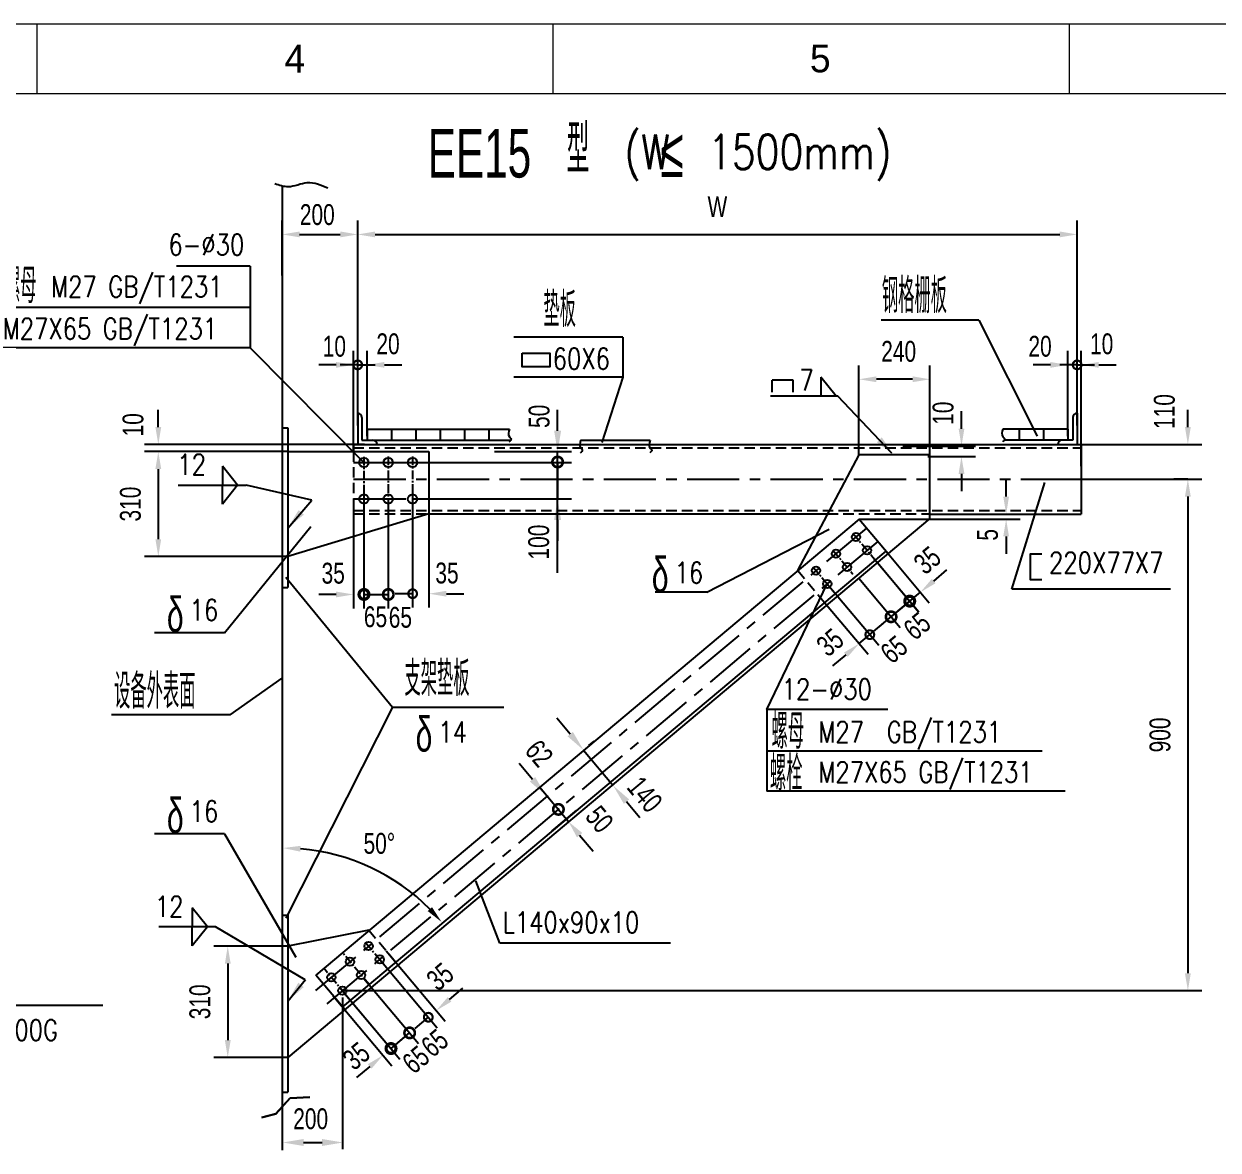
# Model space of a CAD drawing. Extents: x 148 to 221443, y -36682 to 6758.
# Drawn here: x 211011 to 214447, y -18608 to -15368 of the extents above; entities that cross this region are included whole.
import ezdxf
from ezdxf.enums import TextEntityAlignment as Align

# ---------------------------------------------------------------- set-up
doc = ezdxf.new("R2010")
doc.units = 0
doc.header["$LTSCALE"] = 10
doc.header["$MEASUREMENT"] = 0
doc.linetypes.add('CENTERX2', pattern=[4, 2.5, -0.5, 0.5, -0.5])
doc.linetypes.add('HIDDENX2', pattern=[0.75, 0.5, -0.25])
for name, color, linetype in [('2', 4, 'Continuous'), ('CENTER', 1, 'CENTERX2'), ('HIDDEN', 7, 'HIDDENX2'), ('RED', 7, 'Continuous'), ('WHITE', 7, 'Continuous')]:
    doc.layers.add(name, color=color, linetype=linetype)
doc.layers.add('2（细实线）', color=3, linetype='Continuous', lineweight=20)
doc.layers.add('图框层', color=7, linetype='Continuous', lineweight=15)
doc.styles.add('HZ', font='ROMS.SHX', dxfattribs={"width": 0.75, "bigfont": 'GBCBIG.SHX'})
doc.styles.get("Standard").update_dxf_attribs({"font": 'wison_e.shx', "width": 0.75, "bigfont": 'wison_c.shx'})
doc.styles.add('XW', font='ROMANS.shx', dxfattribs={"width": 0.85})
doc.dimstyles.new('DIM1', dxfattribs={"dimscale": 20, "dimtxt": 3, "dimasz": 2.5, "dimexe": 2, "dimexo": 0, "dimgap": 1, "dimtad": 0, "dimdec": 0, "dimzin": 0, "dimdsep": 46, "dimtxsty": 'Standard', "dimcen": 2, "dimclrd": 3, "dimclre": 3, "dimclrt": 3, "dimadec": 0, "dimazin": 0, "dimtfac": 0.666667, "dimtdec": 0, "dimtofl": 0, "dimtmove": 2, "dimatfit": 1, "dimfxl": 2, "dimtvp": 1.333333, "dimtolj": 1, "dimtzin": 0, "dimarcsym": 0})

# ---------------------------------------------------------------- blocks, each defined once
blk = doc.blocks.new('*D1814')
at = {"layer": '2', "color": 3, "linetype": 'Continuous', "lineweight": -2}
for p, q in [((213708.7, -16532.9), (213708.7, -16482.9)), ((213540.2, -16582.9), (213748.7, -16582.9)), ((213612.3, -16612.9), (213748.7, -16612.9)), ((213708.7, -16662.9), (213708.7, -16712.9))]:
    blk.add_line(p, q, dxfattribs=at)
at = {"layer": '2', "color": 3}
for points in [[(213700.4, -16532.9), (213717.1, -16532.9), (213708.7, -16582.9)], [(213717.1, -16662.9), (213700.4, -16662.9), (213708.7, -16612.9)]]:
    blk.add_solid(points, dxfattribs=at)
at = {"layer": 'Defpoints', "color": 0}
for p in [(213540.2, -16582.9), (213708.7, -16582.9), (213612.3, -16612.9)]:
    blk.add_point(p, dxfattribs=at)
at = {"layer": '2', "color": 3, "insert": (213656, -16488.3), "char_height": 60, "attachment_point": 5, "rotation": 90}
blk.add_mtext('\\A1;10', dxfattribs=at)
blk = doc.blocks.new('*D1815')
at = {"layer": '2', "color": 3, "linetype": 'Continuous', "lineweight": -2}
for p, q in [((213837.2, -16728.3), (213837.2, -16678.3)), ((213413.8, -16792.8), (213877.2, -16792.8)), ((213617.8, -16778.3), (213877.2, -16778.3)), ((213837.2, -16842.8), (213837.2, -16892.8))]:
    blk.add_line(p, q, dxfattribs=at)
at = {"layer": '2', "color": 3}
for points in [[(213828.9, -16728.3), (213845.5, -16728.3), (213837.2, -16778.3)], [(213845.5, -16842.8), (213828.9, -16842.8), (213837.2, -16792.8)]]:
    blk.add_solid(points, dxfattribs=at)
at = {"layer": 'Defpoints', "color": 0}
for p in [(213413.8, -16792.8), (213617.8, -16778.3), (213837.2, -16778.3)]:
    blk.add_point(p, dxfattribs=at)
at = {"layer": '2', "color": 3, "insert": (213783.8, -16838.3), "char_height": 60, "attachment_point": 5, "rotation": 90}
blk.add_mtext('\\A1;5', dxfattribs=at)
blk = doc.blocks.new('_DotSmall')
at = {"layer": 'WHITE', "color": 0, "const_width": 0.5}
blk.add_lwpolyline([(-0.0625, 0, 1), (0.0625, 0, 1)], format="xyb", close=True, dxfattribs=at)
blk = doc.blocks.new('*D1816')
at = {"layer": '2', "color": 3, "linetype": 'Continuous', "lineweight": -2}
for p, q in [((213453.9, -16902.8), (213585.5, -17059.6)), ((213491, -16884.7), (213616.1, -17033.9)), ((213628.7, -16971.1), (213667, -16939)), ((213559.8, -17029), (213521.5, -17061.1))]:
    blk.add_line(p, q, dxfattribs=at)
at = {"layer": '2', "color": 3}
blk.add_solid([(213623.4, -16964.8), (213634.1, -16977.5), (213590.4, -17003.3)], dxfattribs=at)
at = {"layer": 'Defpoints', "color": 0}
for p in [(213453.9, -16902.8), (213491, -16884.7), (213590.4, -17003.3)]:
    blk.add_point(p, dxfattribs=at)
at = {"layer": '2', "color": 3, "lineweight": -2, "xscale": 50, "yscale": 50, "zscale": 50, "rotation": 39.99999999978613}
blk.add_blockref('_DotSmall', (213559.8, -17029), dxfattribs=at)
at = {"layer": '2', "color": 3, "insert": (213610.6, -16911.5), "char_height": 60, "attachment_point": 5, "rotation": 40}
blk.add_mtext('\\A1;35', dxfattribs=at)
blk = doc.blocks.new('*D1817')
at = {"layer": '2', "color": 3, "linetype": 'Continuous', "lineweight": -2}
for p, q in [((211971.4, -16523.3), (211971.4, -15934)), ((214041.5, -16523.3), (214041.5, -15934)), ((212021.4, -15974), (213991.5, -15974))]:
    blk.add_line(p, q, dxfattribs=at)
at = {"layer": '2', "color": 3}
for points in [[(212021.4, -15965.6), (212021.4, -15982.3), (211971.4, -15974)], [(213991.5, -15982.3), (213991.5, -15965.6), (214041.5, -15974)]]:
    blk.add_solid(points, dxfattribs=at)
at = {"layer": 'Defpoints', "color": 0}
for p in [(214041.5, -15974), (211971.4, -16523.3), (214041.5, -16523.3)]:
    blk.add_point(p, dxfattribs=at)
at = {"layer": '2', "color": 3, "insert": (213006.4, -15894), "char_height": 60, "attachment_point": 5}
blk.add_mtext('\\A1;W', dxfattribs=at)
blk = doc.blocks.new('*D1818')
at = {"color": 3, "linetype": 'Continuous', "lineweight": -2}
for p, q in [((212129.4, -16710.8), (212129.4, -17047.6)), ((212176.5, -16778.1), (212176.5, -17047.6)), ((212129.4, -17007.6), (212079.4, -17007.6)), ((212226.5, -17007.6), (212276.5, -17007.6))]:
    blk.add_line(p, q, dxfattribs=at)
at = {"color": 3}
blk.add_solid([(212226.5, -16999.3), (212226.5, -17015.9), (212176.5, -17007.6)], dxfattribs=at)
at = {"layer": 'Defpoints', "color": 0}
for p in [(212129.4, -16710.8), (212176.5, -16778.1), (212176.5, -17007.6)]:
    blk.add_point(p, dxfattribs=at)
at = {"color": 3, "lineweight": -2, "xscale": 50, "yscale": 50, "zscale": 50}
blk.add_blockref('_DotSmall', (212129.4, -17007.6), dxfattribs=at)
at = {"color": 3, "insert": (212228.3, -16948.5), "char_height": 60, "attachment_point": 5}
blk.add_mtext('\\A1;35', dxfattribs=at)
blk = doc.blocks.new('*D1819')
at = {"color": 3, "linetype": 'Continuous', "lineweight": -2}
for p, q in [((211989.4, -16713.7), (211989.4, -17049.8)), ((211959.4, -16738.3), (211959.4, -17049.8)), ((211909.4, -17009.8), (211859.4, -17009.8)), ((211989.4, -17009.8), (212039.4, -17009.8))]:
    blk.add_line(p, q, dxfattribs=at)
at = {"color": 3}
blk.add_solid([(211909.4, -17018.1), (211909.4, -17001.4), (211959.4, -17009.8)], dxfattribs=at)
at = {"layer": 'Defpoints', "color": 0}
for p in [(211989.4, -16713.7), (211959.4, -16738.3), (211989.4, -17009.8)]:
    blk.add_point(p, dxfattribs=at)
at = {"color": 3, "lineweight": -2, "xscale": 50, "yscale": 50, "zscale": 50, "rotation": 180}
blk.add_blockref('_DotSmall', (211989.4, -17009.8), dxfattribs=at)
at = {"color": 3, "insert": (211900.9, -16949), "char_height": 60, "attachment_point": 5}
blk.add_mtext('\\A1;35', dxfattribs=at)
blk = doc.blocks.new('*D1820')
at = {"color": 3, "lineweight": -2}
for p, q in [((211397.6, -16528.3), (211397.6, -16478.3)), ((211990.5, -16578.3), (211357.6, -16578.3)), ((211754, -16598.9), (211357.6, -16598.9)), ((211397.6, -16648.9), (211397.6, -16698.9))]:
    blk.add_line(p, q, dxfattribs=at)
at = {"color": 3}
for points in [[(211389.3, -16528.3), (211406, -16528.3), (211397.6, -16578.3)], [(211406, -16648.9), (211389.3, -16648.9), (211397.6, -16598.9)]]:
    blk.add_solid(points, dxfattribs=at)
at = {"layer": 'Defpoints', "color": 0}
for p in [(211397.6, -16578.3), (211990.5, -16578.3), (211754, -16598.9)]:
    blk.add_point(p, dxfattribs=at)
at = {"color": 3, "insert": (211325.1, -16521.7), "char_height": 60, "attachment_point": 5, "rotation": 90}
blk.add_mtext('\\A1;10', dxfattribs=at)
blk = doc.blocks.new('*D1821')
at = {"color": 3, "linetype": 'Continuous', "lineweight": -2}
for p, q in [((211770, -16598.9), (211357.6, -16598.9)), ((211397.6, -16648.9), (211397.6, -16850.7)), ((211770, -16900.7), (211357.6, -16900.7))]:
    blk.add_line(p, q, dxfattribs=at)
at = {"color": 3}
for points in [[(211406, -16648.9), (211389.3, -16648.9), (211397.6, -16598.9)], [(211389.3, -16850.7), (211406, -16850.7), (211397.6, -16900.7)]]:
    blk.add_solid(points, dxfattribs=at)
at = {"layer": 'Defpoints', "color": 0}
for p in [(211770, -16598.9), (211397.6, -16900.7), (211770, -16900.7)]:
    blk.add_point(p, dxfattribs=at)
at = {"color": 3, "insert": (211317.6, -16749.8), "char_height": 60, "attachment_point": 5, "rotation": 90}
blk.add_mtext('\\A1;310', dxfattribs=at)
blk = doc.blocks.new('*D1822')
at = {"color": 3, "lineweight": -2}
blk.add_arc((211756.6, -18334.5), 595.3, 44.8141, 85.1859, dxfattribs=at)
at = {"color": 3}
for points in [[(211806.9, -17733), (211806.2, -17749.7), (211756.6, -17739.3)], [(212172.7, -17920.6), (212185.1, -17909.3), (212212.6, -17951.9)]]:
    blk.add_solid(points, dxfattribs=at)
at = {"layer": 'Defpoints', "color": 0}
for p in [(211756.6, -16304.6), (213090.1, -17215.6), (212083.7, -17837.2), (211940.5, -18180.2), (211756.6, -18445)]:
    blk.add_point(p, dxfattribs=at)
at = {"color": 3, "insert": (212033.7, -17726.2), "char_height": 60, "attachment_point": 5, "rotation": 0.1}
blk.add_mtext('\\A1;50%%d', dxfattribs=at)
blk = doc.blocks.new('*D1823')
at = {"layer": '2', "color": 3, "linetype": 'Continuous', "lineweight": -2}
for p, q in [((213322.3, -16979.3), (213470.6, -17156)), ((213314.8, -17032.6), (213439.9, -17181.8)), ((213444.9, -17125.4), (213483.2, -17093.3)), ((213375.9, -17183.3), (213337.6, -17215.4))]:
    blk.add_line(p, q, dxfattribs=at)
at = {"layer": '2', "color": 3}
blk.add_solid([(213381.3, -17189.6), (213370.6, -17176.9), (213414.2, -17151.1)], dxfattribs=at)
at = {"layer": 'Defpoints', "color": 0}
for p in [(213322.3, -16979.3), (213314.8, -17032.6), (213444.9, -17125.4)]:
    blk.add_point(p, dxfattribs=at)
at = {"layer": '2', "color": 3, "lineweight": -2, "xscale": 50, "yscale": 50, "zscale": 50, "rotation": 219.9999999997764}
blk.add_blockref('_DotSmall', (213444.9, -17125.4), dxfattribs=at)
at = {"layer": '2', "color": 3, "insert": (213330.8, -17147.9), "char_height": 60, "attachment_point": 5, "rotation": 40}
blk.add_mtext('\\A1;35', dxfattribs=at)
blk = doc.blocks.new('*D1824')
at = {"color": 3, "lineweight": -2}
for p, q in [((211754, -16091.9), (211754, -15934)), ((211971.4, -16523.3), (211971.4, -15934)), ((211804, -15974), (211921.4, -15974))]:
    blk.add_line(p, q, dxfattribs=at)
at = {"color": 3}
for points in [[(211804, -15965.6), (211804, -15982.3), (211754, -15974)], [(211921.4, -15982.3), (211921.4, -15965.6), (211971.4, -15974)]]:
    blk.add_solid(points, dxfattribs=at)
at = {"layer": 'Defpoints', "color": 0}
for p in [(211971.4, -15974), (211754, -16091.9), (211971.4, -16523.3)]:
    blk.add_point(p, dxfattribs=at)
at = {"color": 3, "insert": (211855.1, -15917.3), "char_height": 60, "attachment_point": 5}
blk.add_mtext('\\A1;200', dxfattribs=at)
blk = doc.blocks.new('*D1825')
at = {"color": 3, "lineweight": -2}
for p, q in [((211971.4, -16503.3), (211971.4, -16309.3)), ((211998.4, -16554.3), (211998.4, -16309.3)), ((211971.4, -16349.3), (211921.4, -16349.3)), ((212048.4, -16349.3), (212098.4, -16349.3))]:
    blk.add_line(p, q, dxfattribs=at)
at = {"color": 3}
blk.add_solid([(212048.4, -16341), (212048.4, -16357.6), (211998.4, -16349.3)], dxfattribs=at)
at = {"layer": 'Defpoints', "color": 0}
for p in [(211971.4, -16349.3), (211971.4, -16503.3), (211998.4, -16554.3)]:
    blk.add_point(p, dxfattribs=at)
at = {"color": 3, "lineweight": -2, "xscale": 50, "yscale": 50, "zscale": 50}
blk.add_blockref('_DotSmall', (211971.4, -16349.3), dxfattribs=at)
at = {"color": 3, "insert": (212058.7, -16289.1), "char_height": 60, "attachment_point": 5}
blk.add_mtext('\\A1;20', dxfattribs=at)
blk = doc.blocks.new('*D1826')
at = {"color": 3, "lineweight": -2}
for p, q in [((211959.4, -16598.9), (211959.4, -16309.3)), ((211971.4, -16503.3), (211971.4, -16309.3)), ((211909.4, -16349.3), (211859.4, -16349.3)), ((211971.4, -16349.3), (212021.4, -16349.3))]:
    blk.add_line(p, q, dxfattribs=at)
at = {"color": 3}
blk.add_solid([(211909.4, -16357.6), (211909.4, -16341), (211959.4, -16349.3)], dxfattribs=at)
at = {"layer": 'Defpoints', "color": 0}
for p in [(211971.4, -16349.3), (211971.4, -16503.3), (211959.4, -16598.9)]:
    blk.add_point(p, dxfattribs=at)
at = {"color": 3, "lineweight": -2, "xscale": 50, "yscale": 50, "zscale": 50, "rotation": 180}
blk.add_blockref('_DotSmall', (211971.4, -16349.3), dxfattribs=at)
at = {"color": 3, "insert": (211904.2, -16296.1), "char_height": 60, "attachment_point": 5}
blk.add_mtext('\\A1;10', dxfattribs=at)
blk = doc.blocks.new('*D1827')
at = {"layer": '2', "color": 3, "linetype": 'Continuous', "lineweight": -2}
for p, q in [((213413.8, -16608.3), (213413.8, -16350.7)), ((213617.8, -16608.3), (213617.8, -16350.7)), ((213567.8, -16390.7), (213463.8, -16390.7))]:
    blk.add_line(p, q, dxfattribs=at)
at = {"layer": '2', "color": 3}
for points in [[(213463.8, -16382.4), (213463.8, -16399), (213413.8, -16390.7)], [(213567.8, -16399), (213567.8, -16382.4), (213617.8, -16390.7)]]:
    blk.add_solid(points, dxfattribs=at)
at = {"layer": 'Defpoints', "color": 0}
for p in [(213413.8, -16390.7), (213413.8, -16608.3), (213617.8, -16608.3)]:
    blk.add_point(p, dxfattribs=at)
at = {"layer": '2', "color": 3, "insert": (213528, -16310.7), "char_height": 60, "attachment_point": 5}
blk.add_mtext('\\A1;240', dxfattribs=at)
blk = doc.blocks.new('*D1828')
at = {"color": 3, "lineweight": -2}
for p, q in [((214360.1, -16528.3), (214360.1, -16478.3)), ((214013.2, -16578.3), (214400.1, -16578.3)), ((214017.3, -16678.3), (214400.1, -16678.3)), ((214360.1, -16728.3), (214360.1, -16778.3))]:
    blk.add_line(p, q, dxfattribs=at)
at = {"color": 3}
for points in [[(214351.7, -16528.3), (214368.4, -16528.3), (214360.1, -16578.3)], [(214368.4, -16728.3), (214351.7, -16728.3), (214360.1, -16678.3)]]:
    blk.add_solid(points, dxfattribs=at)
at = {"layer": 'Defpoints', "color": 0}
for p in [(214013.2, -16578.3), (214017.3, -16678.3), (214360.1, -16678.3)]:
    blk.add_point(p, dxfattribs=at)
at = {"color": 3, "insert": (214292.7, -16483.5), "char_height": 60, "attachment_point": 5, "rotation": 90}
blk.add_mtext('\\A1;110', dxfattribs=at)
blk = doc.blocks.new('*D1829')
at = {"color": 3, "lineweight": -2}
for p, q in [((214041.5, -16503.3), (214041.5, -16309.3)), ((214053.5, -16640.8), (214053.5, -16309.3)), ((214041.5, -16349.3), (213991.5, -16349.3)), ((214103.5, -16349.3), (214153.5, -16349.3))]:
    blk.add_line(p, q, dxfattribs=at)
at = {"color": 3}
blk.add_solid([(214103.5, -16341), (214103.5, -16357.6), (214053.5, -16349.3)], dxfattribs=at)
at = {"layer": 'Defpoints', "color": 0}
for p in [(214041.5, -16349.3), (214041.5, -16503.3), (214053.5, -16640.8)]:
    blk.add_point(p, dxfattribs=at)
at = {"color": 3, "lineweight": -2, "xscale": 50, "yscale": 50, "zscale": 50}
blk.add_blockref('_DotSmall', (214041.5, -16349.3), dxfattribs=at)
at = {"color": 3, "insert": (214112, -16289.1), "char_height": 60, "attachment_point": 5}
blk.add_mtext('\\A1;10', dxfattribs=at)
blk = doc.blocks.new('*D1830')
at = {"color": 3, "lineweight": -2}
for p, q in [((214014.5, -16554.3), (214014.5, -16309.3)), ((214041.5, -16503.3), (214041.5, -16309.3)), ((213964.5, -16349.3), (213914.5, -16349.3)), ((214041.5, -16349.3), (214091.5, -16349.3))]:
    blk.add_line(p, q, dxfattribs=at)
at = {"color": 3}
blk.add_solid([(213964.5, -16357.6), (213964.5, -16341), (214014.5, -16349.3)], dxfattribs=at)
at = {"layer": 'Defpoints', "color": 0}
for p in [(214041.5, -16349.3), (214041.5, -16503.3), (214014.5, -16554.3)]:
    blk.add_point(p, dxfattribs=at)
at = {"color": 3, "lineweight": -2, "xscale": 50, "yscale": 50, "zscale": 50, "rotation": 180}
blk.add_blockref('_DotSmall', (214041.5, -16349.3), dxfattribs=at)
at = {"color": 3, "insert": (213934.8, -16296.1), "char_height": 60, "attachment_point": 5}
blk.add_mtext('\\A1;20', dxfattribs=at)
blk = doc.blocks.new('*D1831')
at = {"color": 3, "lineweight": -2}
for p, q in [((214360.1, -16678.3), (214320.1, -16678.3)), ((214360.1, -16728.3), (214360.1, -18099.6)), ((211927.5, -18149.6), (214400.1, -18149.6))]:
    blk.add_line(p, q, dxfattribs=at)
at = {"color": 3}
for points in [[(214368.4, -16728.3), (214351.7, -16728.3), (214360.1, -16678.3)], [(214351.7, -18099.6), (214368.4, -18099.6), (214360.1, -18149.6)]]:
    blk.add_solid(points, dxfattribs=at)
at = {"layer": 'Defpoints', "color": 0}
for p in [(214360.1, -16678.3), (211927.5, -18149.6), (214360.1, -18149.6)]:
    blk.add_point(p, dxfattribs=at)
at = {"color": 3, "insert": (214280.1, -17413.9), "char_height": 60, "attachment_point": 5, "rotation": 90}
blk.add_mtext('\\A1;900', dxfattribs=at)
blk = doc.blocks.new('*D1832')
at = {"color": 3, "lineweight": -2}
for p, q in [((211899.9, -18163.4), (212070, -18366)), ((211922.9, -18144.1), (212092.9, -18346.7)), ((212067.2, -18316.1), (212105.5, -18283.9)), ((212005.9, -18367.5), (211967.6, -18399.6))]:
    blk.add_line(p, q, dxfattribs=at)
at = {"color": 3}
blk.add_solid([(212011.3, -18373.9), (212000.6, -18361.1), (212044.2, -18335.4)], dxfattribs=at)
at = {"layer": 'Defpoints', "color": 0}
for p in [(211899.9, -18163.4), (211922.9, -18144.1), (212067.2, -18316.1)]:
    blk.add_point(p, dxfattribs=at)
at = {"color": 3, "lineweight": -2, "xscale": 50, "yscale": 50, "zscale": 50, "rotation": 219.9999999997854}
blk.add_blockref('_DotSmall', (212067.2, -18316.1), dxfattribs=at)
at = {"color": 3, "insert": (211967.7, -18337.7), "char_height": 60, "attachment_point": 5, "rotation": 40}
blk.add_mtext('\\A1;35', dxfattribs=at)
blk = doc.blocks.new('*D1833')
at = {"color": 3, "lineweight": -2}
for p, q in [((212053.1, -18034.8), (212223.2, -18237.4)), ((212030.1, -18054.1), (212200.2, -18256.7)), ((212235.8, -18174.7), (212274.1, -18142.5)), ((212174.5, -18226.1), (212136.2, -18258.2))]:
    blk.add_line(p, q, dxfattribs=at)
at = {"color": 3}
blk.add_solid([(212230.4, -18168.3), (212241.1, -18181.1), (212197.5, -18206.8)], dxfattribs=at)
at = {"layer": 'Defpoints', "color": 0}
for p in [(212053.1, -18034.8), (212030.1, -18054.1), (212197.5, -18206.8)]:
    blk.add_point(p, dxfattribs=at)
at = {"color": 3, "lineweight": -2, "xscale": 50, "yscale": 50, "zscale": 50, "rotation": 39.99999999980513}
blk.add_blockref('_DotSmall', (212174.5, -18226.1), dxfattribs=at)
at = {"color": 3, "insert": (212208.6, -18109.4), "char_height": 60, "attachment_point": 5, "rotation": 40}
blk.add_mtext('\\A1;35', dxfattribs=at)
blk = doc.blocks.new('*D1834')
at = {"color": 3, "lineweight": -2}
for p, q in [((211770, -18021.7), (211557.5, -18021.7)), ((211597.5, -18071.7), (211597.5, -18291.9)), ((211770, -18341.9), (211557.5, -18341.9))]:
    blk.add_line(p, q, dxfattribs=at)
at = {"color": 3}
for points in [[(211605.9, -18071.7), (211589.2, -18071.7), (211597.5, -18021.7)], [(211589.2, -18291.9), (211605.9, -18291.9), (211597.5, -18341.9)]]:
    blk.add_solid(points, dxfattribs=at)
at = {"layer": 'Defpoints', "color": 0}
for p in [(211770, -18021.7), (211597.5, -18341.9), (211770, -18341.9)]:
    blk.add_point(p, dxfattribs=at)
at = {"color": 3, "insert": (211517.5, -18181.8), "char_height": 60, "attachment_point": 5, "rotation": 90}
blk.add_mtext('\\A1;310', dxfattribs=at)
blk = doc.blocks.new('1.25A2')
at = {"layer": '图框层', "ltscale": 10}
for p, q in [((14570.48, 9283.89), (15312.98, 9283.89)), ((14793.23, 9283.89), (14793.23, 9273.89)), ((14867.48, 9283.89), (14867.48, 9273.89)), ((14941.73, 9283.89), (14941.73, 9273.89)), ((14595.48, 9273.89), (15302.98, 9273.89))]:
    blk.add_line(p, q, dxfattribs=at)
at = {"style": 'HZ'}
for s, p in [('4', (14830.36, 9278.89)), ('5', (14905.94, 9278.89))]:
    blk.add_text(s, height=4, dxfattribs=at).set_placement(p, align=Align.MIDDLE)

msp = doc.modelspace()

# ---------------------------------------------------------------- linework, layer by layer
for p, q in [((211753.957, -15834.0579), (211753.957, -18438.6752)), ((213758.3807, -16220.8341), (213926.7441, -16554.2873)), ((212734.5997, -16269.2597), (212734.5997, -16384.839)), ((212734.5997, -16384.839), (212673.6403, -16572.1801)), ((212546.5756, -16947.6277), (212546.5756, -16598.8504)), ((213853.5112, -16994.726), (213948.5982, -16688.1177)), ((212976.1124, -17003.4921), (213328.0084, -16821.6112)), ((211764.5262, -16960.0523), (212071.576, -17333.7267)), ((212976.1124, -17003.4921), (212827.2417, -17003.4921)), ((213148.7873, -17341.1239), (213322.2636, -16979.2947)), ((213414.2246, -17151.1185), (213590.4148, -17003.2773)), ((214310.1319, -16994.726), (213853.5112, -16994.726)), ((212071.576, -17333.7267), (211764.3887, -17940.8138)), ((212071.576, -17333.7267), (212391.8143, -17333.7267)), ((213496.7902, -17341.1239), (213148.7873, -17341.1239)), ((213148.7873, -17341.1239), (213148.7873, -17575.9613)), ((213940.6579, -17460.382), (213149.3098, -17460.382)), ((214006.6878, -17575.9613), (213148.7873, -17575.9613)), ((211588.3856, -17698.7501), (211386.8541, -17698.7501)), ((211588.3856, -17698.7501), (211793.5558, -18053.1338)), ((211561.8116, -17966.191), (211398.9363, -17966.191)), ((211820.3123, -18118.3374), (211561.8116, -17966.191)), ((211770.3202, -18179.4239), (211820.7515, -18117.8007)), ((211989.3797, -18114.406), (212146.5608, -18301.7271)), ((211927.5389, -18169.6076), (211927.5389, -18605.4278)), ((211935.7566, -18159.4011), (212092.9377, -18346.7222)), ((210550.437, -18191.4935), (211238.507, -18191.4935)), ((212067.2262, -18316.0804), (212120.8493, -18271.0853)), ((211753.957, -18349.2008), (211753.957, -18608.3218)), ((211735.9523, -18502.7325), (211776.7563, -18458.0161)), ((211736.4903, -18503.6265), (211777.2161, -18458.9959)), ((211776.7563, -18458.0161), (211833.3554, -18455.3857)), ((211777.2161, -18458.9959), (211833.4018, -18456.3847)), ((211695.1483, -18513.254), (211735.9523, -18502.7325)), ((211695.398, -18514.2223), (211736.4903, -18503.6265)), ((211815.4973, -18586.3897), (211869.0793, -18586.3897))]:
    msp.add_line(p, q)
at = {"color": 3, "linetype": 'Continuous'}
for p, q in [((211662.2593, -16065.1679), (211449.8306, -16065.1679)), ((211662.2593, -16065.1679), (211662.2593, -16300.0053)), ((211662.2593, -16184.426), (210927.4285, -16184.426)), ((211662.2593, -16300.0053), (210723.9586, -16300.0053)), ((211662.2593, -16300.0053), (211989.395, -16630.2024)), ((211454.5939, -16695.4659), (211650.0106, -16695.4659)), ((211839.0745, -16738.7678), (211650.0106, -16695.4659)), ((211989.395, -16733.7269), (211989.395, -17049.7676)), ((212059.395, -16732.9553), (212059.395, -17049.7676)), ((211769.874, -16818.9546), (211839.0745, -16738.7678)), ((211588.3856, -17120.0159), (211836.9058, -16813.9692)), ((211989.395, -17009.7676), (212059.395, -17009.7676)), ((211588.3856, -17120.0159), (211386.8541, -17120.0159)), ((211604.2235, -17355.9833), (211753.957, -17250.9237))]:
    msp.add_line(p, q, dxfattribs=at)
at = {"color": 7}
for p, q in [((213347.8534, -16439.3393), (213304.1187, -16439.3393)), ((212365.0876, -16598.8504), (212586.5756, -16598.8504)), ((211539.1404, -17966.191), (211495.4057, -17911.5765)), ((211495.4057, -17911.5765), (211495.4057, -17966.191)), ((211539.1404, -17966.191), (211495.4057, -18020.8054)), ((211495.4057, -18020.8054), (211495.4057, -17966.191))]:
    msp.add_line(p, q, dxfattribs=at)
at = {"color": 7, "linetype": 'Continuous'}
for p, q in [((211625.6723, -16695.4659), (211581.9376, -16640.8515)), ((211581.9376, -16640.8515), (211581.9376, -16695.4659)), ((211625.6723, -16695.4659), (211581.9376, -16750.0803)), ((211581.9376, -16750.0803), (211581.9376, -16695.4659))]:
    msp.add_line(p, q, dxfattribs=at)
at = {"color": 3, "linetype": 'Continuous'}
msp.add_lwpolyline([(212444.6218, -16315.8265), (212524.4692, -16315.8265), (212524.4692, -16354.8025), (212444.6218, -16354.8025)], close=True, dxfattribs=at)
msp.add_lwpolyline([(213939.7772, -16893.5153), (213906.3334, -16893.5153), (213906.3334, -16966.4343), (213939.7772, -16966.4343)])
for points in [[(211732.5753, -15827.2244), (211771.2235, -15836.2379), (211826.2247, -15824.6492), (211885.4852, -15840.1008)], [(212407.9709, -16534.2873), (212408.0016, -16556.6322), (212412.7456, -16562.691), (212406.6839, -16570.5937)], [(213827.9728, -16534.2873), (213828.0036, -16556.6322), (213832.7475, -16562.691), (213826.6858, -16570.5937)], [(212612.9082, -16566.2873), (212612.9389, -16588.6322), (212617.6829, -16594.691), (212611.6212, -16602.5937)], [(212812.9082, -16566.2873), (212812.9389, -16588.6322), (212817.6829, -16594.691), (212811.6212, -16602.5937)]]:
    msp.add_spline(points, degree=3)
msp.add_solid([(211816.5996, -16780.0096), (211801.4431, -16766.9604), (211769.874, -16818.9546)], dxfattribs=at)
for points in [[(211816.0589, -18139.3243), (211800.5812, -18126.6577), (211770.3202, -18179.4239)], [(211815.4973, -18576.3897), (211815.4973, -18596.3897), (211755.4973, -18586.3897)], [(211869.0793, -18576.3897), (211869.0793, -18596.3897), (211929.0793, -18586.3897)]]:
    msp.add_solid(points)
at = {"layer": '2', "color": 3, "linetype": 'Continuous'}
for p, q in [((213758.3807, -16220.8341), (213477.5946, -16220.8341)), ((212734.5997, -16269.2597), (212420.208, -16269.2597)), ((212734.5997, -16384.839), (212420.208, -16384.839)), ((213224.3141, -16393.4902), (213164.2829, -16393.4902)), ((213164.2829, -16428.1492), (213164.2829, -16393.4902)), ((213224.3141, -16428.1492), (213224.3141, -16393.4902)), ((213353.1652, -16439.3393), (213159.329, -16439.3393)), ((213507.8512, -16602.8573), (213353.1652, -16439.3393)), ((212546.5756, -16538.8504), (212546.5756, -16478.8504)), ((212109.395, -16630.2024), (212330.8831, -16630.2024)), ((212283.6222, -16630.2024), (212586.5756, -16630.2024)), ((212546.5756, -16630.2024), (212546.5756, -16735.1307)), ((212129.395, -16735.1307), (212586.5756, -16735.1307)), ((212546.5756, -16795.1307), (212546.5756, -16855.1307)), ((213466.7385, -16918.1146), (213585.4845, -17059.6306)), ((213413.1154, -16963.1097), (213531.8614, -17104.6257)), ((213506.1499, -17073.984), (213559.773, -17028.9888)), ((211604.2235, -17355.9833), (211262.5573, -17355.9833)), ((212582.8312, -17411.4525), (212544.4027, -17365.3738)), ((212636.6194, -17444.7217), (212651.9789, -17431.9122)), ((212621.2598, -17457.5312), (212706.455, -17559.6866)), ((212474.388, -17541.6891), (212435.8208, -17495.7265)), ((212577.8293, -17663.998), (212494.2669, -17564.4122)), ((212744.8835, -17605.7654), (212783.312, -17651.8441)), ((212530.9989, -17690.2393), (212602.0432, -17630.626)), ((212609.9687, -17702.3002), (212648.5359, -17748.2629)), ((212379.9312, -18012.7869), (212311.5711, -17833.9893)), ((212871.2864, -18012.7869), (212379.9312, -18012.7869))]:
    msp.add_line(p, q, dxfattribs=at)
at = {"layer": '2', "color": 7, "linetype": 'Continuous'}
for p, q in [((213304.1187, -16384.7249), (213304.1187, -16439.3393)), ((213347.8534, -16439.3393), (213304.1187, -16384.7249))]:
    msp.add_line(p, q, dxfattribs=at)
at = {"layer": '2', "color": 3, "linetype": 'Continuous'}
for points, const_width in [([(212543.5756, -16630.2024, 1), (212546.5756, -16630.2024, 1)], 2), ([(212545.0756, -16630.2024, 1), (212548.0756, -16630.2024, 1)], 2), ([(212514.7014, -17591.0201, 1), (212518.9514, -17591.0201, 1)], 3.75), ([(212514.0764, -17591.0201, 1), (212516.8264, -17591.0201, 1)], 2.25), ([(212515.2467, -17590.4577, 1), (212516.9967, -17590.4577, 1)], 1.25), ([(212546.6556, -17628.0559, 1), (212550.9056, -17628.0559, 1)], 3.75), ([(212547.4485, -17629.4302, 1), (212550.1985, -17629.4302, 1)], 2.25), ([(212547.3861, -17628.7599, 1), (212549.1361, -17628.7599, 1)], 1.25)]:
    msp.add_lwpolyline(points, format="xyb", close=True, dxfattribs=dict(at, const_width=const_width))
for points in [[(212536.5756, -16538.8504), (212556.5756, -16538.8504), (212546.5756, -16598.8504)], [(213479.5396, -16558.0501), (213465.0105, -16571.7945), (213513.508, -16608.5095)], [(212536.5756, -16795.1307), (212556.5756, -16795.1307), (212546.5756, -16735.1307)], [(212590.511, -17405.0478), (212575.1515, -17417.8573), (212621.2598, -17457.5312)], [(212482.0485, -17535.2612), (212466.7276, -17548.117), (212512.9553, -17587.6518)], [(212752.5633, -17599.3606), (212737.2037, -17612.1701), (212706.455, -17559.6866)], [(212617.6291, -17695.8723), (212602.3082, -17708.7281), (212578.4043, -17663.8468)]]:
    msp.add_solid(points, dxfattribs=at)
at = {"layer": 'CENTER', "ltscale": 6}
for p, q in [((211959.395, -16630.2024), (212137.4443, -16630.2024)), ((211959.395, -16678.2873), (214053.4695, -16678.2873)), ((211959.395, -16735.1307), (212115.1929, -16735.1307)), ((213435.6726, -16818.8628), (211834.2154, -18162.645)), ((213467.812, -16857.165), (211866.3547, -18200.9473))]:
    msp.add_line(p, q, dxfattribs=at)
at = {"layer": 'CENTER'}
for p, q in [((211989.395, -16614.2158), (211989.395, -16733.7269)), ((212059.395, -16612.6726), (212059.395, -16732.9553)), ((212129.395, -16612.6726), (212129.395, -16732.9553)), ((213396.0318, -16833.8497), (213453.8827, -16902.7937)), ((213338.5785, -16882.0588), (213396.4294, -16951.0028)), ((213281.1252, -16930.2678), (213338.9761, -16999.2118)), ((212004.3024, -18132.1901), (211927.1679, -18040.2648)), ((211994.7938, -18011.9575), (212043.0028, -18069.4108)), ((211935.7566, -18159.4011), (211873.5448, -18085.2599))]:
    msp.add_line(p, q, dxfattribs=at)
at = {"layer": 'HIDDEN', "ltscale": 6}
for p, q in [((211959.395, -16588.2873), (214053.4695, -16588.2873)), ((211959.395, -16598.2873), (211959.395, -16738.2873)), ((211959.395, -16768.2873), (214053.4695, -16768.2873)), ((211959.395, -16778.1166), (212176.5016, -16778.1166)), ((213323.7051, -16778.2739), (213617.7922, -16778.2739)), ((213237.6276, -16940.6585), (213314.7622, -17032.5838)), ((212003.7723, -17975.986), (212080.9068, -18067.9113))]:
    msp.add_line(p, q, dxfattribs=at)
at = {"layer": 'RED'}
for p, q in [((211971.395, -16488.2873), (211971.395, -16578.2873)), ((214041.4695, -16488.2873), (214041.4695, -16578.2873)), ((211983.395, -16500.2873), (211983.395, -16566.2873)), ((214029.4695, -16500.2873), (214029.4695, -16566.2873)), ((211753.957, -16530.2419), (211753.957, -16989.9528)), ((211753.957, -16530.2419), (211769.957, -16530.2419)), ((211769.957, -16530.2419), (211769.957, -16989.9528)), ((211998.395, -16534.2873), (211998.395, -16566.2873)), ((211998.395, -16534.2873), (212407.9709, -16534.2873)), ((212068.395, -16534.2873), (212068.395, -16566.2873)), ((212138.395, -16534.2873), (212138.395, -16566.2873)), ((212208.395, -16534.2873), (212208.395, -16566.2873)), ((212278.395, -16534.2873), (212278.395, -16566.2873)), ((212348.395, -16534.2873), (212348.395, -16566.2873)), ((214014.4695, -16534.2873), (213827.9728, -16534.2873)), ((213874.4695, -16534.2873), (213874.4695, -16566.2873)), ((213944.4695, -16534.2873), (213944.4695, -16566.2873)), ((214014.4695, -16534.2873), (214014.4695, -16566.2873)), ((211959.395, -16578.2873), (214053.4695, -16578.2873)), ((211959.395, -16578.2873), (211959.395, -16598.8504)), ((211983.395, -16566.2873), (212411.6185, -16566.2873)), ((212612.9082, -16566.2873), (212812.9082, -16566.2873)), ((214029.4695, -16566.2873), (213831.6205, -16566.2873)), ((214053.4695, -16578.2873), (214053.4695, -16778.3669)), ((211769.957, -16598.8504), (212089.395, -16598.8504)), ((211769.957, -16598.8504), (212176.5016, -16598.8504)), ((212176.5016, -16598.8504), (212176.5016, -16778.1277)), ((213237.6276, -16940.6585), (213413.8179, -16608.2767)), ((213617.7922, -16608.2767), (213413.8179, -16608.2767)), ((213617.7922, -16791.3655), (213617.7922, -16608.2767)), ((212176.5016, -16778.1277), (211769.957, -16900.6503)), ((213617.7922, -16791.3655), (211769.957, -18341.8833)), ((213413.8179, -16792.8173), (211850.5634, -18104.5435)), ((212176.5016, -16778.1277), (213323.7051, -16778.2739)), ((213413.8179, -16792.8173), (213497.3803, -16892.4031)), ((213617.7922, -16778.3114), (214053.4695, -16778.3669)), ((213490.9524, -16884.7426), (211927.6979, -18196.4689)), ((211753.957, -16989.9528), (211769.957, -16989.9528)), ((211753.957, -17932.2514), (211753.957, -18441.2384)), ((211753.957, -17932.2514), (211769.957, -17932.2514)), ((211769.957, -17932.2514), (211769.957, -18441.2384)), ((212003.7723, -17975.986), (211769.957, -18021.7413)), ((211934.1258, -18204.1293), (211850.5634, -18104.5435)), ((211753.957, -18441.2384), (211769.957, -18441.2384))]:
    msp.add_line(p, q, dxfattribs=at)
for centre, radius in [((211989.395, -16630.2024), 13.5), ((212059.395, -16630.2024), 13.5), ((212129.395, -16630.2024), 13.5), ((211989.395, -16735.1307), 13.5), ((212059.395, -16735.1307), 13.5), ((212129.395, -16735.1307), 13.5), ((213405.0309, -16844.5743), 12), ((213437.1702, -16882.8765), 12), ((213347.5775, -16892.7834), 12), ((213290.1242, -16940.9925), 12), ((213379.7169, -16931.0856), 12), ((213322.2636, -16979.2947), 12), ((212002.6458, -18021.3151), 12), ((211949.0227, -18066.3103), 12), ((212034.7851, -18059.6174), 12), ((211895.3995, -18111.3054), 12), ((211981.162, -18104.6125), 12), ((211927.5389, -18149.6076), 12)]:
    msp.add_circle(centre, radius, dxfattribs=at)
for centre, start, end in [((211971.395, -16500.2873), 0, 90), ((214041.4695, -16500.2873), 90, 180), ((212015.395, -16578.2873), 0, 90), ((213997.4695, -16578.2873), 90, 180)]:
    msp.add_arc(centre, 12, start, end, dxfattribs=at)

# ---------------------------------------------------------------- block references
at = {"color": 3, "linetype": 'Continuous', "xscale": 60, "yscale": 60, "zscale": 60}
for p in [(212546.5756, -16628.7024), (212059.395, -17009.7676), (212548.8235, -17628.0552)]:
    msp.add_blockref('_DotSmall', p, dxfattribs=at)
at = {"color": 3, "linetype": 'Continuous', "xscale": 60, "yscale": 60, "zscale": 60, "rotation": 180}
msp.add_blockref('_DotSmall', (211989.395, -17009.7676), dxfattribs=at)
for p, xscale, yscale, zscale, rotation in [((212120.8493, -18271.0853), 59.99999999999936, 59.99999999999936, 59.99999999999936, 39.99999999988094), ((212067.2262, -18316.0804), 59.99999999999935, 59.99999999999935, 59.99999999999935, 219.9999999998809)]:
    msp.add_blockref('_DotSmall', p, dxfattribs=dict(xscale=xscale, yscale=yscale, zscale=zscale, rotation=rotation))
at = {"layer": '2', "color": 3, "linetype": 'Continuous', "xscale": 59.99999999999896, "yscale": 60, "zscale": 60}
for p, rotation in [((213559.773, -17028.9888), 39.9999999998994), ((213506.1499, -17073.984), 219.9999999998994)]:
    msp.add_blockref('_DotSmall', p, dxfattribs=dict(at, rotation=rotation))
at = {"layer": '2（细实线）', "xscale": 20, "yscale": 20, "zscale": 20}
msp.add_blockref('1.25A2', (-84816.4951, -201046.0107), dxfattribs=at)

# ---------------------------------------------------------------- texts
for s, height, style, width, p in [('型', 140, 'HZ', 0.65, (212572.4047, -15798.712)), ('≤', 140, 'HZ', 0.65, (212842.5967, -15808.5531)), ('220X77X7', 60, 'XW', 0.8, (213960.641, -16948.1736)), ('螺母', 100, 'HZ', 0.65, (213162.2473, -17453.4024)), ('M27  GB/T1231', 60, 'XW', 0.8, (213296.2709, -17435.3867)), ('螺栓', 100, 'HZ', 0.65, (213157.6026, -17573.8908)), ('M27X65 GB/T1231', 60, 'XW', 0.8, (213296.2411, -17550.8627)), ('16', 60, 'XW', 0.8, (211487.8329, -17663.4755))]:
    msp.add_text(s, height=height, dxfattribs=dict(style=style, width=width)).set_placement(p)
for s, height, style, width, p in [('(W  1500mm)', 100, 'XW', 0.8, (213507.1725, -15736.5539)), ('EE15', 140, 'HZ', 0.65, (212470.5557, -15740.2965)), ('12', 60, 'XW', 0.8, (211470.0633, -17907.5487))]:
    msp.add_text(s, height=height, dxfattribs=dict(style=style, width=width)).set_placement(p, align=Align.MIDDLE_RIGHT)
at = {"color": 3, "linetype": 'Continuous', "style": 'XW', "width": 0.8}
for s, p in [('6-%%c30', (211426.7643, -16033.4629)), ('M27 GB/T1231', (211088.8559, -16154.0705)), ('M27X65 GB/T1231', (210949.783, -16274.9067)), ('G325/30/100G', (210603.2952, -18293.1023))]:
    msp.add_text(s, height=60, dxfattribs=at).set_placement(p)
msp.add_text('12', height=60, dxfattribs=at).set_placement((211534.6684, -16635.9822), align=Align.MIDDLE_RIGHT)
at = {"color": 3, "style": 'XW', "width": 0.8}
for s, p in [('16', (212883.1427, -16976.7995)), ('16', (211487.8329, -17084.7413)), ('14', (212203.4953, -17435.5957))]:
    msp.add_text(s, height=60, dxfattribs=at).set_placement(p)
at = {"color": 3, "linetype": 'Continuous', "char_height": 60, "attachment_point": 5}
for insert in [(212022.5737, -17074.2986), (212094.1322, -17075.9298)]:
    msp.add_mtext('65', dxfattribs=dict(at, insert=insert))
at = {"char_height": 60, "attachment_point": 5, "rotation": 40}
for insert in [(212193.1058, -18300.4031), (212138.8701, -18348.2044)]:
    msp.add_mtext('65', dxfattribs=dict(at, insert=insert))
at = {"insert": (211836.0639, -18518.5432), "char_height": 60, "attachment_point": 5}
msp.add_mtext('200', dxfattribs=at)
at = {"layer": '2', "color": 3, "linetype": 'Continuous'}
for s, height, style, width, p in [('螺母', 100, 'HZ', 0.65, (210953.4045, -16171.4015)), ('钢格栅板', 100, 'HZ', 0.65, (213479.7009, -16200.3391)), ('垫板', 100, 'HZ', 0.65, (212505.6761, -16240.2978)), ('60X6', 60, 'XW', 0.8, (212532.5324, -16361.3495)), ('δ', 100, 'HZ', 0.65, (212817.5839, -17002.8874)), ('δ', 100, 'HZ', 0.65, (211422.274, -17117.2657)), ('支架垫板', 100, 'HZ', 0.65, (212105.9843, -17301.6583)), ('设备外表面', 100, 'HZ', 0.65, (211270.4754, -17338.1759)), ('12-%%c30', 60, 'XW', 0.8, (213191.5454, -17312.1621)), ('δ', 100, 'HZ', 0.65, (212137.9365, -17461.6836)), ('δ', 100, 'HZ', 0.65, (211422.274, -17695.9999)), ('L140x90x10', 60, 'XW', 0.8, (212388.6621, -17982.9987))]:
    msp.add_text(s, height=height, dxfattribs=dict(at, style=style, width=width)).set_placement(p)
at = {"layer": '2', "color": 3, "linetype": 'Continuous', "style": 'XW', "width": 0.8}
msp.add_text('7', height=60, dxfattribs=at).set_placement((213283.4088, -16392.6776), align=Align.MIDDLE_RIGHT)
at = {"layer": '2', "color": 3, "linetype": 'Continuous', "width": 0.75}
for s, rotation, p in [('65', 40, (213508.0861, -17212.4871)), ('62', 310, (212449.121, -17460.5429)), ('50', 310, (212622.9968, -17650.0714))]:
    msp.add_text(s, height=60, rotation=rotation, dxfattribs=at).set_placement(p)
at = {"layer": '2', "color": 3, "linetype": 'Continuous', "char_height": 60, "attachment_point": 5}
for s, insert, rotation in [('50', (212493.6531, -16497.3551), 90), ('100', (212492.4503, -16859.0989), 90), ('\\A1;140', (212797.3872, -17585.3073), 309.8272991)]:
    msp.add_mtext(s, dxfattribs=dict(at, insert=insert, rotation=rotation))
at = {"layer": 'RED', "color": 3, "linetype": 'Continuous', "width": 0.75}
msp.add_text('65', height=60, rotation=40, dxfattribs=at).set_placement((213574.3393, -17144.8266))

# ---------------------------------------------------------------- dimensions: what is measured, and where the dimension line sits
dim = msp.add_linear_dim(base=(211971.395, -15973.9706), p1=(211753.957, -16091.8785), p2=(211971.395, -16523.2873), text='200', dimstyle='DIM1')
dim.commit()
dim.dimension.update_dxf_attribs({"geometry": '*D1824', "text_midpoint": (211855.1408, -15917.2537), "dimtype": 160})
for base, p1, p2, text, picture, middle in [((211971.395, -16349.302), (211998.395, -16554.2873), (211971.395, -16503.2873), '20', '*D1825', (212058.6881, -16289.1045)), ((214041.4695, -16349.302), (214053.4695, -16640.8187), (214041.4695, -16503.2873), '10', '*D1829', (214112.0179, -16289.1045)), ((211971.395, -16349.302), (211959.395, -16598.8504), (211971.395, -16503.2873), '10', '*D1826', (211904.2126, -16296.0515)), ((214041.4695, -16349.302), (214014.4695, -16554.2873), (214041.4695, -16503.2873), '20', '*D1830', (213934.782, -16296.0515))]:
    dim = msp.add_linear_dim(base=base, p1=p1, p2=p2, text=text, dimstyle='DIM1', override={"dimblk2": 'DOTSMALL', "dimsah": 1})
    dim.commit()
    dim.dimension.update_dxf_attribs({"geometry": picture, "text_midpoint": middle, "dimtype": 160})
dim = msp.add_angular_dim_2l(base=(212083.7245, -17837.1779), line1=((211756.6266, -16304.6336), (211756.6266, -18444.9726)), line2=((213090.0655, -17215.618), (211940.5013, -18180.2169)), dimstyle='DIM1')
dim.commit()
dim.dimension.update_dxf_attribs({"geometry": '*D1822', "text_midpoint": (212033.6753, -17726.1548), "dimtype": 162, "text_rotation": 0.1})
at = {"color": 7}
dim = msp.add_linear_dim(base=(214360.0777, -16678.2873), p1=(214013.2295, -16578.2873), p2=(214017.2524, -16678.2873), angle=90, text='110', dimstyle='DIM1', dxfattribs=at)
dim.commit()
dim.dimension.update_dxf_attribs({"geometry": '*D1828', "text_midpoint": (214292.6674, -16483.5034), "dimtype": 160})
dim = msp.add_linear_dim(base=(211397.6442, -16578.2873), p1=(211753.957, -16598.8504), p2=(211990.518, -16578.2873), angle=90, text='10', dimstyle='DIM1')
dim.commit()
dim.dimension.update_dxf_attribs({"geometry": '*D1820', "text_midpoint": (211325.1037, -16521.7098), "dimtype": 160})
at = {"color": 3, "linetype": 'Continuous'}
dim = msp.add_linear_dim(base=(211397.6442, -16900.6503), p1=(211769.957, -16598.8504), p2=(211769.957, -16900.6503), angle=90, text='310', dimstyle='DIM1', dxfattribs=at)
dim.commit()
dim.dimension.update_dxf_attribs({"geometry": '*D1821', "text_midpoint": (211317.6442, -16749.7504)})
at = {"color": 7}
dim = msp.add_linear_dim(base=(214360.0777, -18149.6076), p1=(214360.0777, -16678.2873), p2=(211927.5389, -18149.6076), angle=90, text='900', dimstyle='DIM1', dxfattribs=at)
dim.commit()
dim.dimension.update_dxf_attribs({"geometry": '*D1831', "text_midpoint": (214280.0777, -17413.9475)})
at = {"color": 3, "linetype": 'Continuous'}
for base, p1, p2, override, picture, middle in [((211989.395, -17009.7676), (211959.395, -16738.2873), (211989.395, -16713.7269), {"dimblk2": 'DOTSMALL', "dimsah": 1}, '*D1819', (211900.8609, -16948.9813)), ((212176.5016, -17007.5922), (212129.395, -16710.7798), (212176.5016, -16778.1166), {"dimblk1": 'DOTSMALL', "dimsah": 1}, '*D1818', (212228.3153, -16948.5427))]:
    dim = msp.add_linear_dim(base=base, p1=p1, p2=p2, text='35', dimstyle='DIM1', override=override, dxfattribs=at)
    dim.commit()
    dim.dimension.update_dxf_attribs({"geometry": picture, "text_midpoint": middle, "dimtype": 160})
dim = msp.add_linear_dim(base=(211597.5204, -18341.8833), p1=(211769.957, -18021.7413), p2=(211769.957, -18341.8833), angle=90, text='310', dimstyle='DIM1')
dim.commit()
dim.dimension.update_dxf_attribs({"geometry": '*D1834', "text_midpoint": (211517.5204, -18181.8123)})
for base, p1, p2, override, picture, middle in [((212197.4538, -18206.8065), (212030.1471, -18054.09), (212053.1284, -18034.8063), {"dimblk1": 'DOTSMALL', "dimsah": 1}, '*D1833', (212208.5508, -18109.4267)), ((212067.2262, -18316.0804), (211899.9195, -18163.3638), (211922.9009, -18144.0802), {"dimblk2": 'DotSmall', "dimsah": 1}, '*D1832', (211967.7167, -18337.7029))]:
    dim = msp.add_linear_dim(base=base, p1=p1, p2=p2, angle=40, text='35', dimstyle='DIM1', override=override)
    dim.commit()
    dim.dimension.update_dxf_attribs({"geometry": picture, "text_midpoint": middle, "dimtype": 160})
at = {"layer": '2', "color": 3, "linetype": 'Continuous'}
dim = msp.add_linear_dim(base=(214041.4695, -15973.9706), p1=(211971.395, -16523.2873), p2=(214041.4695, -16523.2873), text='W', dimstyle='DIM1', dxfattribs=at)
dim.commit()
dim.dimension.update_dxf_attribs({"geometry": '*D1817', "text_midpoint": (213006.4323, -15893.9706)})
dim = msp.add_linear_dim(base=(213413.8179, -16390.7107), p1=(213617.7922, -16608.2767), p2=(213413.8179, -16608.2767), text='240', dimstyle='DIM1', dxfattribs=at)
dim.commit()
dim.dimension.update_dxf_attribs({"geometry": '*D1827', "text_midpoint": (213528.0136, -16310.7107), "dimtype": 160})
for base, p1, p2, text, picture, middle in [((213708.746, -16582.8573), (213612.3386, -16612.8528), (213540.1761, -16582.8573), '10', '*D1814', (213656.0151, -16488.261)), ((213837.1914, -16778.3114), (213413.8179, -16792.8173), (213617.7922, -16778.3114), '5', '*D1815', (213783.7547, -16838.3036))]:
    dim = msp.add_linear_dim(base=base, p1=p1, p2=p2, angle=90, text=text, dimstyle='DIM1', dxfattribs=at)
    dim.commit()
    dim.dimension.update_dxf_attribs({"geometry": picture, "text_midpoint": middle, "dimtype": 160})
for base, p1, p2, override, picture, middle in [((213590.4148, -17003.2773), (213453.8827, -16902.7937), (213490.9524, -16884.7426), {"dimblk1": 'DOTSMALL', "dimsah": 1}, '*D1816', (213610.6331, -16911.5146)), ((213444.8663, -17125.407), (213314.7622, -17032.5838), (213322.2636, -16979.2947), {"dimblk2": 'DOTSMALL', "dimsah": 1}, '*D1823', (213330.8187, -17147.9073))]:
    dim = msp.add_linear_dim(base=base, p1=p1, p2=p2, angle=40, text='35', dimstyle='DIM1', override=override, dxfattribs=at)
    dim.commit()
    dim.dimension.update_dxf_attribs({"geometry": picture, "text_midpoint": middle, "dimtype": 160})

doc.saveas('drawing.dxf')
